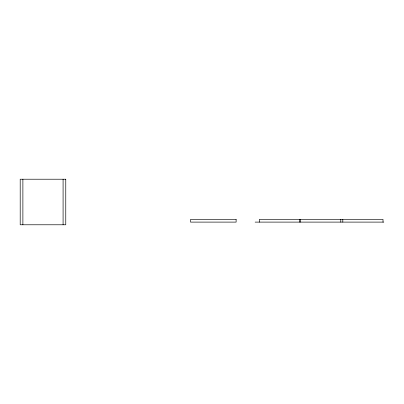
<?xml version="1.0" encoding="UTF-8"?>
<svg xmlns="http://www.w3.org/2000/svg" width="404" height="404" viewBox="0 0 404 404"><rect width="100%" height="100%" fill="white"/><g stroke="black" fill="none" stroke-linecap="round" stroke-linejoin="round"><path stroke-width="0.61" d="M255.141 222.104L383.8 222.104M383.012 222.104L383.012 219.423L259.358 219.423L259.358 222.104M342.809 219.423L342.809 222.104M340.794 219.423L340.794 222.104M300.591 219.423L300.591 222.104M299.566 219.423L299.566 222.104M63.085 179.219L63.085 224.781M22.882 179.219L22.882 224.781M65.766 179.219L20.2 179.219L20.2 224.781L65.766 224.781L65.766 179.219M236.118 219.423L190.552 219.423L190.552 222.104L236.118 222.104L236.118 219.423"/></g></svg>
